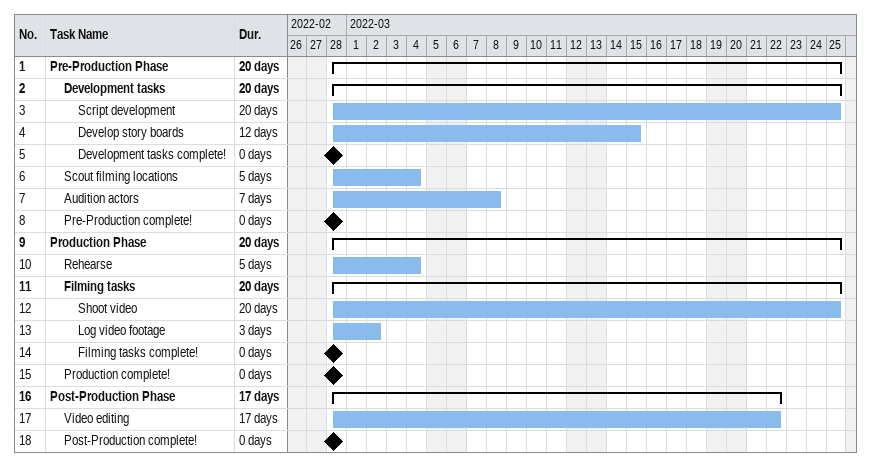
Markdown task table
| ID | Level | Task | Duration | Start | Finish |
|---|---|---|---|---|---|
| 1 | 1 | **Pre-Production Phase** | 20d | 2022-02-28 | 2022-03-25 |
| 2 | 2 | **Development tasks** | 20d | 2022-02-28 | 2022-03-25 |
| 3 | 3 | Script development | 20d | 2022-02-28 | 2022-03-25 |
| 4 | 3 | Develop story boards | 12d | 2022-02-28 | 2022-03-15 |
| 5 | 3 | Development tasks complete! | 0d | 2022-02-28 | 2022-02-28 |
| 6 | 2 | Scout filming locations | 5d | 2022-02-28 | 2022-03-04 |
| 7 | 2 | Audition actors | 7d | 2022-02-28 | 2022-03-08 |
| 8 | 2 | Pre-Production complete! | 0d | 2022-02-28 | 2022-02-28 |
| 9 | 1 | **Production Phase** | 20d | 2022-02-28 | 2022-03-25 |
| 10 | 2 | Rehearse | 5d | 2022-02-28 | 2022-03-04 |
| 11 | 2 | **Filming tasks** | 20d | 2022-02-28 | 2022-03-25 |
| 12 | 3 | Shoot video | 20d | 2022-02-28 | 2022-03-25 |
| 13 | 3 | Log video footage | 3d | 2022-02-28 | 2022-03-02 |
| 14 | 3 | Filming tasks complete! | 0d | 2022-02-28 | 2022-02-28 |
| 15 | 2 | Production complete! | 0d | 2022-02-28 | 2022-02-28 |
| 16 | 1 | **Post-Production Phase** | 17d | 2022-02-28 | 2022-03-22 |
| 17 | 2 | Video editing | 17d | 2022-02-28 | 2022-03-22 |
| 18 | 2 | Post-Production complete! | 0d | 2022-02-28 | 2022-02-28 |
